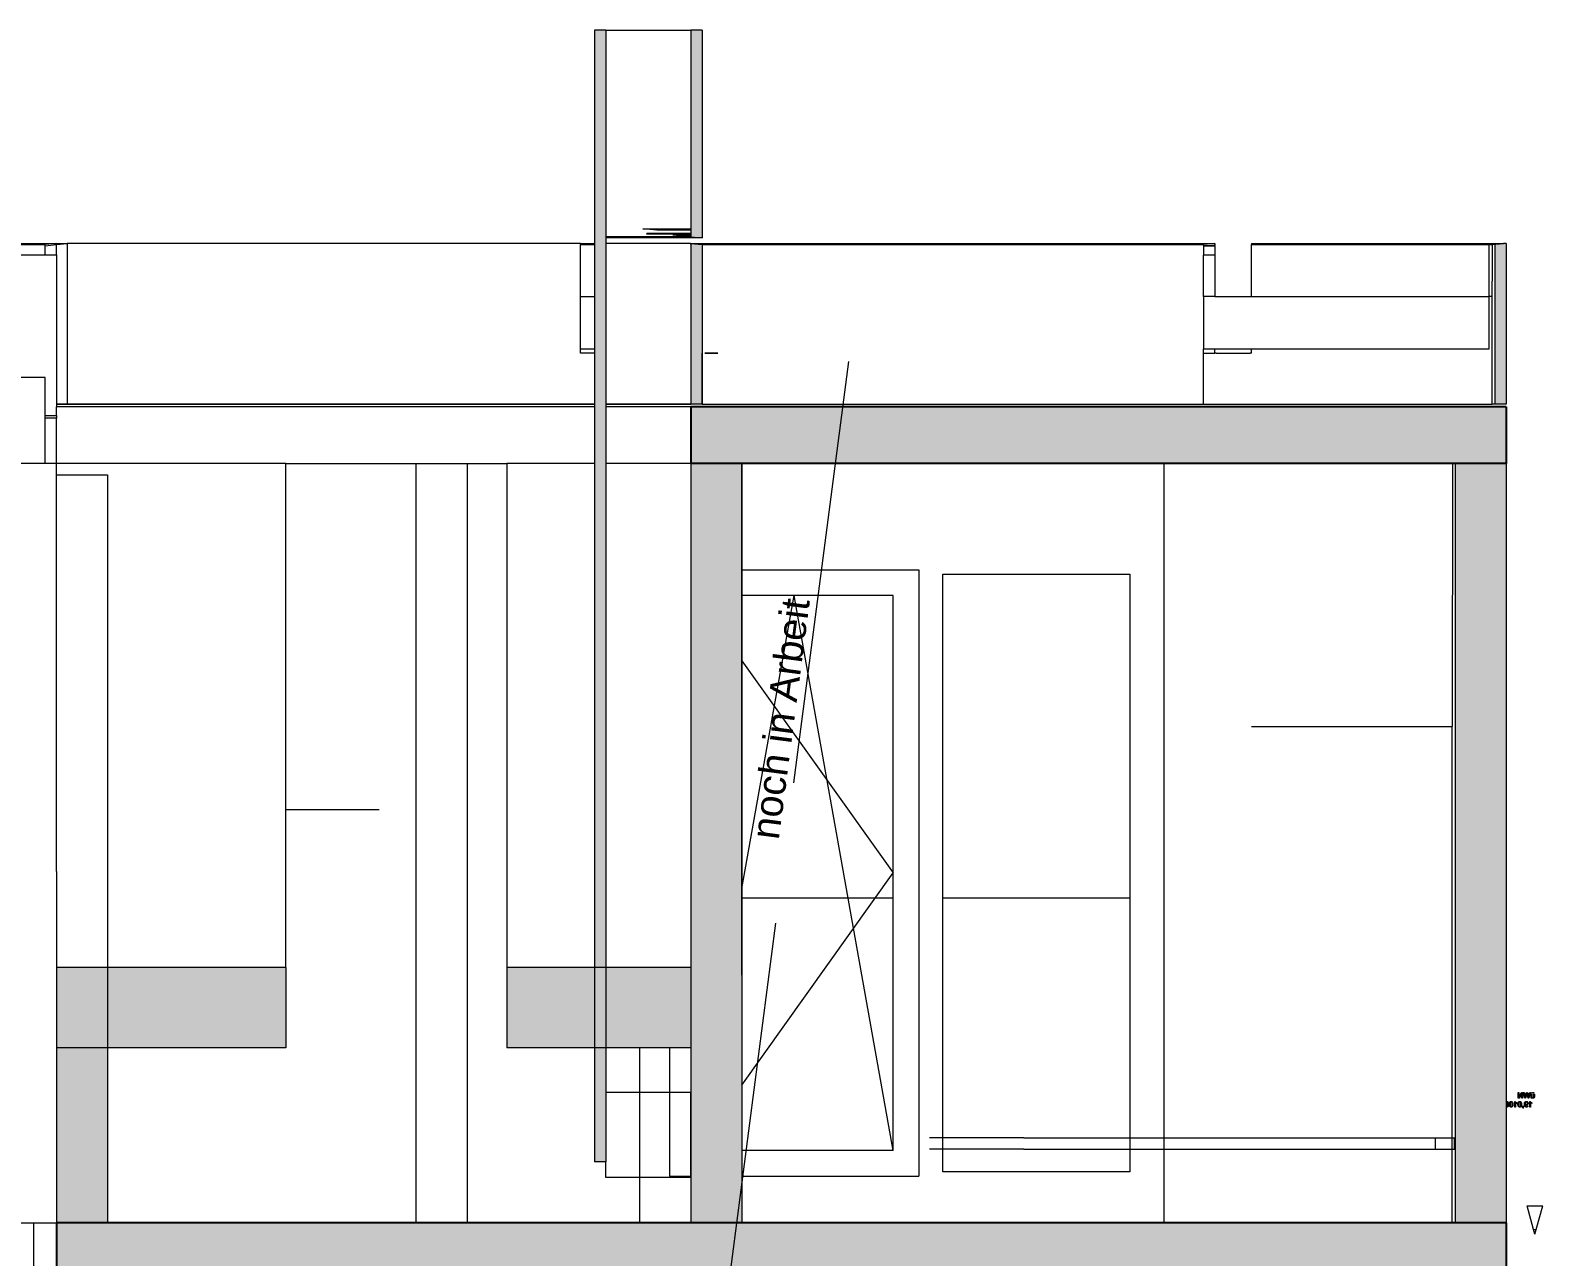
# Model space of a CAD drawing. Header units: metres. Extents: x -21.8 to 56, y -7 to 11.8.
# Drawn here: x -5.4 to -0.06, y 5.33 to 9.66 of the extents above; entities that cross this region are included whole.
import ezdxf

# ---------------------------------------------------------------- set-up
doc = ezdxf.new("R2010")
doc.units = ezdxf.units.M
doc.header["$MEASUREMENT"] = 0
doc.linetypes.add('Strichlinie eng', pattern=[0.002, 0.0015, -0.0005])
for name, color, linetype in [('I_Schnitt I RB_1_110 Wand Aussen', 7, 'Continuous'), ('I_Schnitt I RB_1_112 Wand Aussen - Schachtwände', 7, 'Continuous'), ('I_Schnitt I RB_1_120 Wand Innen tragend', 7, 'Continuous'), ('I_Schnitt I RB_1_140 Brüstung', 7, 'Continuous'), ('I_Schnitt I RB_1_210 Decke', 7, 'Continuous'), ('I_Schnitt I RB_1_270 Deckendurchbruchsymbol', 7, 'Continuous'), ('I_Schnitt I RB_1_310 Dachkonstruktion massiv', 7, 'Continuous'), ('I_Schnitt I RB_1_950 Polierplan Bemaßung', 7, 'Continuous')]:
    doc.layers.add(name, color=color, linetype=linetype)
doc.styles.add('ERSTELLTER_STIL_2', font='arial.ttf')

msp = doc.modelspace()

# ---------------------------------------------------------------- hatches: boundary and pattern name
at = {"layer": 'I_Schnitt I RB_1_110 Wand Aussen', "linetype": 'Continuous', "lineweight": 0, "true_color": 0x000000}
for points in [[(-0.3655, 5.45), (-0.1855, 5.45), (-0.1855, 8.13), (-0.3655, 8.13)], [(-5.305, 6.6902), (-5.305, 5.45), (-5.125, 5.45), (-5.125, 6.0679), (-5.3049, 6.0679), (-5.3049, 6.3508), (-5.3049, 6.6902)]]:
    msp.add_hatch(color=18, dxfattribs=at).paths.add_polyline_path(points)
at = {"layer": 'I_Schnitt I RB_1_112 Wand Aussen - Schachtwände', "linetype": 'Continuous', "lineweight": 0, "true_color": 0x000000}
for points in [[(-3.405, 8.33), (-3.365, 8.33), (-3.365, 9.66), (-3.405, 9.66)], [(-3.025, 8.9277), (-3.025, 9.66), (-3.065, 9.66), (-3.065, 8.9312)], [(-3.025, 8.9036), (-3.0256, 8.9036), (-3.065, 8.9071), (-3.065, 8.34), (-3.025, 8.34)], [(-3.405, 8.33), (-3.405, 6.3508), (-3.365, 6.3508), (-3.365, 8.33)], [(-3.365, 6.0679), (-3.405, 6.0679), (-3.405, 5.665), (-3.365, 5.665)]]:
    msp.add_hatch(color=18, dxfattribs=at).paths.add_polyline_path(points)
at = {"layer": 'I_Schnitt I RB_1_140 Brüstung', "linetype": 'Continuous', "lineweight": 0, "true_color": 0x000000}
msp.add_hatch(color=18, dxfattribs=at).paths.add_polyline_path([(-0.2255, 8.52), (-0.2255, 8.34), (-0.1855, 8.34), (-0.1855, 8.9071), (-0.2255, 8.9036), (-0.2255, 8.9027)])
at = {"layer": 'I_Schnitt I RB_1_210 Decke', "linetype": 'Continuous', "lineweight": 0, "true_color": 0x000000}
for points in [[(-3.065, 8.33), (-3.065, 8.13), (-0.1855, 8.13), (-0.1855, 8.33)], [(-5.305, 5.25), (-0.1855, 5.25), (-0.1855, 5.45), (-5.305, 5.45)]]:
    msp.add_hatch(color=18, dxfattribs=at).paths.add_polyline_path(points)
at = {"layer": 'I_Schnitt I RB_1_310 Dachkonstruktion massiv', "linetype": 'Continuous', "lineweight": 0, "true_color": 0x000000}
for points in [[(-2.885, 8.13), (-3.065, 8.13), (-3.065, 6.3508), (-3.0648, 5.45), (-2.885, 5.45)], [(-5.3049, 6.0679), (-4.4948, 6.0679), (-4.4948, 6.3508), (-5.3049, 6.3508)], [(-3.065, 6.0679), (-3.065, 6.3508), (-3.7148, 6.3508), (-3.7148, 6.0679)]]:
    msp.add_hatch(color=18, dxfattribs=at).paths.add_polyline_path(points)

# ---------------------------------------------------------------- linework, layer by layer
at = {"layer": 'I_Schnitt I RB_1_110 Wand Aussen', "color": 7, "linetype": 'Continuous', "lineweight": 18, "ltscale": 1000}
for p, q in [((-5.305, 6.6902), (-5.305, 8.2494)), ((-5.3049, 6.6902), (-5.305, 8.2494)), ((-5.305, 8.13), (-5.345, 8.13)), ((-0.3753, 8.13), (-0.3765, 7.2022)), ((-0.3655, 8.13), (-0.3655, 5.45)), ((-0.1855, 8.13), (-0.1855, 5.45)), ((-5.305, 8.09), (-5.125, 8.09)), ((-5.125, 8.09), (-5.125, 6.3508)), ((-1.395, 7.2022), (-1.395, 5.45)), ((-1.085, 7.2022), (-0.3765, 7.2022)), ((-0.3765, 5.45), (-0.3765, 7.2022)), ((-4.165, 6.9072), (-4.4948, 6.9072)), ((-5.305, 6.6902), (-5.305, 5.45)), ((-5.3049, 6.6902), (-5.305, 6.6902)), ((-5.305, 6.6902), (-5.3049, 6.3508)), ((-5.125, 6.3508), (-5.125, 5.45)), ((-3.245, 5.45), (-3.245, 6.0679)), ((-3.065, 6.0679), (-3.065, 5.91)), ((-3.065, 5.61), (-3.0648, 5.61)), ((-5.385, 5.45), (-5.305, 5.45))]:
    msp.add_line(p, q, dxfattribs=at)
at = {"layer": 'I_Schnitt I RB_1_110 Wand Aussen', "color": 7, "linetype": 'Continuous', "lineweight": 13, "ltscale": 1000}
for p, q in [((-2.8848, 7.755), (-2.26, 7.755)), ((-2.26, 7.755), (-2.26, 5.615)), ((-2.175, 5.63), (-2.175, 7.74)), ((-2.175, 7.74), (-1.515, 7.74)), ((-1.515, 7.74), (-1.515, 5.63)), ((-2.35, 7.665), (-2.8848, 7.665)), ((-2.35, 5.705), (-2.35, 7.665)), ((-3.14, 6.0679), (-3.14, 5.615)), ((-2.35, 5.705), (-2.885, 5.705)), ((-3.14, 5.615), (-3.065, 5.615)), ((-2.885, 5.615), (-2.26, 5.615)), ((-1.515, 5.63), (-2.175, 5.63))]:
    msp.add_line(p, q, dxfattribs=at)
at = {"layer": 'I_Schnitt I RB_1_110 Wand Aussen', "color": 8, "linetype": 'Continuous', "lineweight": 0, "ltscale": 1000}
for p, q in [((-2.8848, 6.6302), (-2.7, 7.665)), ((-2.35, 5.705), (-2.7, 7.665)), ((-2.8848, 7.4337), (-2.35, 6.685)), ((-2.885, 5.936), (-2.35, 6.685))]:
    msp.add_line(p, q, dxfattribs=at)
at = {"layer": 'I_Schnitt I RB_1_112 Wand Aussen - Schachtwände', "color": 7, "linetype": 'Continuous', "lineweight": 13, "ltscale": 1000}
for p, q in [((-3.405, 9.66), (-3.405, 8.33)), ((-3.365, 9.66), (-3.405, 9.66)), ((-3.365, 9.66), (-3.365, 8.33)), ((-3.065, 9.66), (-3.065, 8.9312)), ((-3.025, 9.66), (-3.065, 9.66)), ((-3.025, 9.66), (-3.025, 8.9277)), ((-3.065, 8.9312), (-3.025, 8.9277)), ((-3.065, 8.9071), (-3.065, 8.34)), ((-3.025, 8.9036), (-3.025, 8.34)), ((-3.025, 8.34), (-3.065, 8.34)), ((-3.405, 8.33), (-3.405, 5.665)), ((-3.365, 8.33), (-3.365, 5.665)), ((-3.365, 5.665), (-3.405, 5.665))]:
    msp.add_line(p, q, dxfattribs=at)
at = {"layer": 'I_Schnitt I RB_1_112 Wand Aussen - Schachtwände', "color": 7, "linetype": 'Continuous', "lineweight": 18, "ltscale": 1000}
for p, q in [((-3.365, 9.66), (-3.065, 9.66)), ((-3.2214, 8.9312), (-3.365, 8.9312)), ((-3.2217, 8.9277), (-3.365, 8.9277)), ((-3.2349, 8.9587), (-3.065, 8.9587)), ((-3.1854, 8.9539), (-3.2349, 8.9587)), ((-3.0256, 8.9277), (-3.2217, 8.9277)), ((-3.0656, 8.9312), (-3.2214, 8.9312)), ((-3.2206, 8.9405), (-3.2205, 8.9421)), ((-3.1016, 8.9405), (-3.2206, 8.9405)), ((-3.0655, 8.9421), (-3.2205, 8.9421)), ((-3.065, 8.9539), (-3.1854, 8.9539)), ((-3.0656, 8.9312), (-3.129, 8.9368)), ((-3.0655, 8.9368), (-3.129, 8.9368)), ((-3.0655, 8.9368), (-3.1016, 8.9405)), ((-3.0825, 8.9327), (-3.065, 8.9327)), ((-3.065, 8.9382), (-3.0796, 8.9382)), ((-3.0656, 8.9312), (-3.065, 8.9312)), ((-3.065, 8.9421), (-3.0655, 8.9421)), ((-3.0655, 8.9421), (-3.065, 8.9421)), ((-3.065, 8.9367), (-3.0655, 8.9368)), ((-3.0656, 8.9071), (-3.365, 8.9071)), ((-3.0656, 8.9071), (-3.065, 8.9071)), ((-3.065, 8.9037), (-3.065, 8.9071)), ((-3.025, 8.903), (-3.025, 8.9028)), ((-3.065, 8.34), (-3.365, 8.34)), ((-3.065, 8.33), (-3.365, 8.33))]:
    msp.add_line(p, q, dxfattribs=at)
at = {"layer": 'I_Schnitt I RB_1_112 Wand Aussen - Schachtwände', "color": 7, "linetype": 'Continuous', "lineweight": 13, "ltscale": 1000, "flags": 128}
msp.add_lwpolyline([(-3.065, 8.9071), (-3.0256, 8.9036), (-3.025, 8.9036)], dxfattribs=at)
at = {"layer": 'I_Schnitt I RB_1_120 Wand Innen tragend', "color": 7, "linetype": 'Continuous', "lineweight": 18, "ltscale": 1000}
for p, q in [((-4.035, 5.45), (-4.035, 8.13)), ((-3.855, 8.13), (-3.855, 5.45))]:
    msp.add_line(p, q, dxfattribs=at)
at = {"layer": 'I_Schnitt I RB_1_140 Brüstung', "color": 7, "linetype": 'Continuous', "lineweight": 18, "ltscale": 1000}
for p, q in [((-7.925, 8.8671), (-5.305, 8.8671)), ((-7.255, 8.9071), (-5.2672, 8.9071)), ((-7.255, 8.9036), (-5.345, 8.9036)), ((-5.305, 8.9071), (-5.345, 8.9036)), ((-5.345, 8.9036), (-5.345, 8.9036)), ((-5.345, 8.9027), (-5.345, 8.9036)), ((-5.345, 8.8982), (-5.345, 8.9027)), ((-5.305, 8.9021), (-5.345, 8.8982)), ((-5.345, 8.8671), (-5.345, 8.8982)), ((-5.305, 8.9021), (-5.305, 8.9071)), ((-5.305, 8.9041), (-5.2666, 8.9071)), ((-5.305, 8.8671), (-5.305, 8.9021)), ((-5.305, 8.8671), (-5.305, 8.33)), ((-5.2666, 8.9071), (-5.2666, 8.34)), ((-3.455, 8.9071), (-5.2666, 8.9071)), ((-3.455, 8.9071), (-3.405, 8.9071)), ((-3.455, 8.9071), (-3.455, 8.9036)), ((-3.455, 8.9036), (-3.405, 8.9036)), ((-3.455, 8.9028), (-3.455, 8.9036)), ((-3.455, 8.9001), (-3.455, 8.9028)), ((-3.455, 8.8976), (-3.455, 8.9001)), ((-3.455, 8.8664), (-3.455, 8.8976)), ((-3.455, 8.8443), (-3.455, 8.8664)), ((-3.065, 8.9071), (-1.215, 8.9071)), ((-3.025, 8.9036), (-1.255, 8.9036)), ((-1.215, 8.9071), (-1.255, 8.9036)), ((-1.255, 8.9027), (-1.255, 8.9036)), ((-1.255, 8.9001), (-1.255, 8.9027)), ((-1.255, 8.9001), (-1.255, 8.8976)), ((-1.255, 8.9001), (-1.215, 8.9001)), ((-1.255, 8.8976), (-1.255, 8.8664)), ((-1.215, 8.8976), (-1.255, 8.8976)), ((-1.255, 8.72), (-1.255, 8.8664)), ((-1.215, 8.8664), (-1.255, 8.8664)), ((-1.215, 8.9071), (-1.215, 8.9036)), ((-1.215, 8.9036), (-1.215, 8.9027)), ((-1.215, 8.9001), (-1.215, 8.9027)), ((-1.215, 8.9001), (-1.215, 8.8976)), ((-1.215, 8.8976), (-1.215, 8.8664)), ((-1.215, 8.8664), (-1.215, 8.72)), ((-1.085, 8.9071), (-0.1954, 8.9071)), ((-1.085, 8.9071), (-1.085, 8.9036)), ((-1.085, 8.9027), (-1.085, 8.9036)), ((-1.085, 8.9036), (-0.2354, 8.9036)), ((-1.085, 8.9001), (-1.085, 8.9027)), ((-1.085, 8.8976), (-1.085, 8.9001)), ((-1.085, 8.8664), (-1.085, 8.8976)), ((-1.085, 8.8643), (-1.085, 8.8664)), ((-0.2354, 8.9027), (-0.2454, 8.9027)), ((-0.2454, 8.9001), (-0.2454, 8.9027)), ((-0.2454, 8.8976), (-0.2454, 8.9001)), ((-0.2454, 8.8664), (-0.2454, 8.8976)), ((-0.2454, 8.8643), (-0.2454, 8.8664)), ((-0.1954, 8.9071), (-0.2354, 8.9036)), ((-0.2354, 8.9027), (-0.2354, 8.9036)), ((-0.2353, 8.9036), (-0.1953, 8.9071)), ((-0.2353, 8.9036), (-0.2353, 8.9027)), ((-0.2255, 8.9036), (-0.2353, 8.9036)), ((-0.2353, 8.9027), (-0.2353, 8.7744)), ((-0.1855, 8.9071), (-0.1953, 8.9071)), ((-3.455, 8.7201), (-3.455, 8.8443)), ((-1.085, 8.8442), (-1.085, 8.8643)), ((-1.085, 8.72), (-1.085, 8.8442)), ((-0.2454, 8.8442), (-0.2454, 8.8643)), ((-0.2454, 8.72), (-0.2454, 8.8442)), ((-0.2354, 8.7094), (-0.2353, 8.7744)), ((-3.455, 8.5351), (-3.455, 8.7201)), ((-3.455, 8.7201), (-3.405, 8.7201)), ((-1.215, 8.72), (-1.255, 8.72)), ((-1.255, 8.72), (-1.255, 8.535)), ((-1.215, 8.72), (-0.2454, 8.72)), ((-0.2454, 8.535), (-0.2454, 8.72)), ((-0.2354, 8.72), (-0.2454, 8.72)), ((-0.2354, 8.7094), (-0.2354, 8.72)), ((-0.2354, 8.535), (-0.2354, 8.7094)), ((-3.455, 8.52), (-3.455, 8.5351)), ((-3.455, 8.5351), (-3.405, 8.5351)), ((-3.45, 8.52), (-3.455, 8.52)), ((-3.41, 8.52), (-3.45, 8.52)), ((-3.405, 8.52), (-3.41, 8.52)), ((-3.025, 8.52), (-3.025, 8.52)), ((-3.025, 8.3401), (-3.025, 8.52)), ((-2.97, 8.52), (-3.015, 8.52)), ((-3.015, 8.52), (-2.975, 8.52)), ((-2.975, 8.52), (-2.97, 8.52)), ((-1.2551, 8.52), (-1.255, 8.52)), ((-1.2551, 8.34), (-1.2551, 8.52)), ((-1.255, 8.52), (-1.255, 8.535)), ((-1.255, 8.535), (-0.2454, 8.535)), ((-1.255, 8.52), (-1.215, 8.52)), ((-1.215, 8.52), (-1.215, 8.535)), ((-1.21, 8.52), (-1.215, 8.52)), ((-1.21, 8.52), (-1.09, 8.52)), ((-1.085, 8.52), (-1.09, 8.52)), ((-1.085, 8.52), (-1.085, 8.535)), ((-0.2354, 8.52), (-0.2354, 8.535)), ((-0.2354, 8.34), (-0.2354, 8.52)), ((-5.345, 8.4344), (-5.595, 8.4344)), ((-5.345, 8.4309), (-5.345, 8.4344)), ((-5.345, 8.43), (-5.345, 8.4309)), ((-5.345, 8.4284), (-5.345, 8.43)), ((-5.345, 8.4087), (-5.345, 8.4284)), ((-5.345, 8.33), (-5.345, 8.4087)), ((-5.305, 8.34), (-3.995, 8.34)), ((-5.2666, 8.34), (-5.305, 8.34)), ((-3.405, 8.34), (-5.2666, 8.34)), ((-3.995, 8.34), (-3.405, 8.34)), ((-3.995, 8.34), (-3.995, 8.34)), ((-3.365, 8.34), (-3.065, 8.34)), ((-3.025, 8.34), (-3.025, 8.3401)), ((-3.025, 8.34), (-3.025, 8.3401)), ((-3.025, 8.3401), (-3.025, 8.3401)), ((-3.025, 8.34), (-1.255, 8.34)), ((-3.025, 8.34), (-3.025, 8.34)), ((-1.2551, 8.34), (-1.255, 8.34)), ((-1.255, 8.34), (-0.2354, 8.34)), ((-0.2255, 8.34), (-0.2354, 8.34)), ((-5.345, 8.13), (-5.345, 8.33)), ((-5.345, 8.3), (-5.305, 8.3)), ((-5.305, 8.3), (-5.305, 8.33)), ((-5.345, 8.13), (-5.595, 8.13)), ((-2.35, 6.596), (-2.8848, 6.596)), ((-1.515, 6.596), (-2.175, 6.596))]:
    msp.add_line(p, q, dxfattribs=at)
at = {"layer": 'I_Schnitt I RB_1_140 Brüstung', "color": 7, "linetype": 'Continuous', "lineweight": 13, "ltscale": 1000}
for p, q in [((-0.1855, 8.9071), (-0.2255, 8.9036)), ((-0.2255, 8.9036), (-0.2255, 8.9027)), ((-0.1855, 8.9071), (-0.1855, 8.34)), ((-0.2255, 8.52), (-0.2255, 8.34)), ((-0.1855, 8.34), (-0.2255, 8.34))]:
    msp.add_line(p, q, dxfattribs=at)
at = {"layer": 'I_Schnitt I RB_1_140 Brüstung', "color": 7, "linetype": 'Continuous', "lineweight": 13, "ltscale": 1000, "flags": 128}
msp.add_lwpolyline([(-0.2255, 8.9027), (-0.2255, 8.535), (-0.2255, 8.52)], dxfattribs=at)
at = {"layer": 'I_Schnitt I RB_1_210 Decke', "color": 7, "linetype": 'Continuous', "lineweight": 13, "ltscale": 1000}
for p, q in [((-5.345, 8.3), (-5.305, 8.3)), ((-5.305, 8.29), (-5.345, 8.29)), ((-5.305, 8.3), (-5.305, 8.29)), ((-5.305, 8.2494), (-5.305, 8.29)), ((-4.4948, 8.13), (-5.305, 8.13)), ((-3.405, 8.13), (-3.7148, 8.13)), ((-3.065, 8.13), (-3.365, 8.13)), ((-5.575, 5.45), (-5.385, 5.45)), ((-5.385, 5.25), (-5.385, 5.45))]:
    msp.add_line(p, q, dxfattribs=at)
at = {"layer": 'I_Schnitt I RB_1_210 Decke', "color": 7, "linetype": 'Continuous', "lineweight": 25, "ltscale": 1000}
for p, q in [((-3.065, 8.33), (-3.065, 8.13)), ((-0.1855, 8.33), (-3.065, 8.33)), ((-0.1855, 8.33), (-0.1855, 8.13)), ((-2.885, 8.13), (-3.065, 8.13)), ((-0.3655, 8.13), (-2.885, 8.13)), ((-0.1855, 8.13), (-0.3655, 8.13)), ((-5.305, 5.45), (-5.305, 5.25)), ((-5.125, 5.45), (-5.305, 5.45)), ((-3.0648, 5.45), (-5.125, 5.45)), ((-2.885, 5.45), (-3.0648, 5.45)), ((-0.3655, 5.45), (-2.885, 5.45)), ((-0.1855, 5.45), (-0.3655, 5.45)), ((-0.1855, 5.45), (-0.1855, 5.25))]:
    msp.add_line(p, q, dxfattribs=at)
at = {"layer": 'I_Schnitt I RB_1_270 Deckendurchbruchsymbol', "color": 7, "linetype": 'Continuous', "lineweight": 13, "ltscale": 1000}
for p, q in [((-3.065, 5.91), (-3.365, 5.91)), ((-3.065, 5.61), (-3.065, 5.91)), ((-3.365, 5.61), (-3.365, 5.665)), ((-3.065, 5.61), (-3.365, 5.61))]:
    msp.add_line(p, q, dxfattribs=at)
at = {"layer": 'I_Schnitt I RB_1_270 Deckendurchbruchsymbol', "color": 1, "linetype": 'Continuous', "lineweight": 0, "ltscale": 1000}
for p, q in [((-1.8893, 5.75), (-2.2217, 5.75)), ((-1.8893, 5.75), (-0.3678, 5.75)), ((-0.4355, 5.71), (-0.4355, 5.75)), ((-0.3678, 5.71), (-0.3678, 5.75)), ((-1.8893, 5.71), (-2.2217, 5.71)), ((-1.8893, 5.71), (-0.3678, 5.71))]:
    msp.add_line(p, q, dxfattribs=at)
at = {"layer": 'I_Schnitt I RB_1_310 Dachkonstruktion massiv', "color": 255, "linetype": 'Continuous', "lineweight": 13, "ltscale": 1000}
for p, q in [((-3.405, 8.33), (-5.305, 8.33)), ((-3.065, 8.33), (-3.365, 8.33)), ((-4.4948, 8.13), (-3.7148, 8.13)), ((-4.4948, 6.3508), (-4.4948, 8.13)), ((-3.7148, 8.13), (-3.7148, 6.3508)), ((-2.8848, 6.6074), (-2.8848, 8.13)), ((-1.3951, 8.13), (-1.3951, 7.1122)), ((-2.885, 6.6074), (-2.8848, 6.6074)), ((-2.8848, 6.3246), (-2.8848, 6.6074)), ((-3.0648, 6.3246), (-3.065, 6.3246)), ((-2.8848, 6.3246), (-2.885, 6.3246))]:
    msp.add_line(p, q, dxfattribs=at)
at = {"layer": 'I_Schnitt I RB_1_310 Dachkonstruktion massiv', "color": 7, "linetype": 'Continuous', "lineweight": 18, "ltscale": 1000}
for p, q in [((-3.065, 8.13), (-3.065, 6.3508)), ((-2.885, 8.13), (-2.885, 5.45)), ((-5.3049, 6.3508), (-5.3049, 6.0679)), ((-5.3049, 6.3508), (-5.3049, 6.3508)), ((-5.125, 6.3508), (-5.3049, 6.3508)), ((-4.4948, 6.3508), (-5.125, 6.3508)), ((-4.4948, 6.3508), (-4.4948, 6.0679)), ((-3.7148, 6.3508), (-3.7148, 6.0679)), ((-3.065, 6.3508), (-3.7148, 6.3508)), ((-3.065, 6.3508), (-3.065, 6.3508)), ((-3.065, 6.3508), (-3.0648, 5.45)), ((-3.065, 6.3508), (-3.065, 6.0679)), ((-4.4948, 6.0679), (-5.3049, 6.0679)), ((-3.065, 6.0679), (-3.7148, 6.0679))]:
    msp.add_line(p, q, dxfattribs=at)
at = {"layer": 'I_Schnitt I RB_1_950 Polierplan Bemaßung', "color": 7, "linetype": 'Strichlinie eng', "lineweight": 13, "ltscale": 1000}
msp.add_line((-3.7318, -0.93), (-2.4906, 8.6194), dxfattribs=at)
at = {"layer": 'I_Schnitt I RB_1_950 Polierplan Bemaßung', "color": 7, "linetype": 'Continuous', "lineweight": 13, "ltscale": 1000}
for p, q in [((-0.1845, 5.8761), (-0.1855, 5.8756)), ((-0.1854, 5.878), (-0.1845, 5.8782)), ((-0.1845, 5.8782), (-0.1835, 5.8783)), ((-0.1835, 5.8763), (-0.1845, 5.8761)), ((-0.1835, 5.8783), (-0.1822, 5.8782)), ((-0.1825, 5.8761), (-0.1835, 5.8763)), ((-0.1816, 5.8757), (-0.1825, 5.8761)), ((-0.1822, 5.8782), (-0.181, 5.8778)), ((-0.1808, 5.8749), (-0.1816, 5.8757)), ((-0.181, 5.8778), (-0.18, 5.8771)), ((-0.18, 5.8771), (-0.1791, 5.8763)), ((-0.1791, 5.8763), (-0.1784, 5.8752)), ((-0.1784, 5.8752), (-0.1778, 5.8739)), ((-0.1739, 5.874), (-0.1735, 5.875)), ((-0.1735, 5.875), (-0.173, 5.8758)), ((-0.173, 5.8758), (-0.1724, 5.8766)), ((-0.1724, 5.8766), (-0.1718, 5.8772)), ((-0.1718, 5.8772), (-0.171, 5.8776)), ((-0.171, 5.8776), (-0.1702, 5.878)), ((-0.1702, 5.8756), (-0.171, 5.8747)), ((-0.1702, 5.878), (-0.1693, 5.8782)), ((-0.1693, 5.8761), (-0.1702, 5.8756)), ((-0.1693, 5.8782), (-0.1683, 5.8783)), ((-0.1682, 5.8763), (-0.1693, 5.8761)), ((-0.1683, 5.8783), (-0.1669, 5.8782)), ((-0.1672, 5.8761), (-0.1682, 5.8763)), ((-0.1663, 5.8757), (-0.1672, 5.8761)), ((-0.1669, 5.8782), (-0.1657, 5.8778)), ((-0.1656, 5.8749), (-0.1663, 5.8757)), ((-0.1657, 5.8778), (-0.1647, 5.8771)), ((-0.1647, 5.8771), (-0.1638, 5.8763)), ((-0.1638, 5.8763), (-0.1631, 5.8752)), ((-0.1631, 5.8752), (-0.1626, 5.8739)), ((-0.1557, 5.8586), (-0.1557, 5.8783)), ((-0.1557, 5.8783), (-0.1541, 5.8783)), ((-0.1541, 5.8783), (-0.1536, 5.8774)), ((-0.1536, 5.8774), (-0.1529, 5.8766)), ((-0.1529, 5.8766), (-0.152, 5.8757)), ((-0.152, 5.8757), (-0.1509, 5.8748)), ((-0.1434, 5.874), (-0.143, 5.875)), ((-0.1432, 5.89), (-0.1432, 5.9096)), ((-0.1432, 5.9096), (-0.1407, 5.9096)), ((-0.1405, 5.89), (-0.1432, 5.89)), ((-0.143, 5.875), (-0.1425, 5.8758)), ((-0.1425, 5.8758), (-0.1419, 5.8766)), ((-0.1419, 5.8766), (-0.1413, 5.8772)), ((-0.1413, 5.8772), (-0.1405, 5.8776)), ((-0.1407, 5.9096), (-0.1407, 5.8942)), ((-0.1407, 5.8942), (-0.1304, 5.9096)), ((-0.1302, 5.9054), (-0.1405, 5.89)), ((-0.1405, 5.8776), (-0.1397, 5.878)), ((-0.1397, 5.8756), (-0.1405, 5.8747)), ((-0.1397, 5.878), (-0.1388, 5.8782)), ((-0.1388, 5.8761), (-0.1397, 5.8756)), ((-0.1388, 5.8782), (-0.1377, 5.8783)), ((-0.1377, 5.8763), (-0.1388, 5.8761)), ((-0.1377, 5.8783), (-0.1364, 5.8782)), ((-0.1367, 5.8761), (-0.1377, 5.8763)), ((-0.1358, 5.8757), (-0.1367, 5.8761)), ((-0.1364, 5.8782), (-0.1352, 5.8778)), ((-0.1351, 5.8749), (-0.1358, 5.8757)), ((-0.1352, 5.8778), (-0.1342, 5.8771)), ((-0.1342, 5.8771), (-0.1333, 5.8763)), ((-0.1333, 5.8763), (-0.1326, 5.8752)), ((-0.1326, 5.8752), (-0.1321, 5.8739)), ((-0.1304, 5.9096), (-0.1277, 5.9096)), ((-0.1302, 5.89), (-0.1302, 5.9054)), ((-0.1277, 5.89), (-0.1302, 5.89)), ((-0.1277, 5.9096), (-0.1277, 5.89)), ((-0.1199, 5.89), (-0.1253, 5.9096)), ((-0.1253, 5.9096), (-0.1227, 5.9096)), ((-0.1227, 5.9096), (-0.1196, 5.897)), ((-0.1206, 5.8743), (-0.1199, 5.8755)), ((-0.1174, 5.89), (-0.1199, 5.89)), ((-0.1199, 5.8755), (-0.1191, 5.8765)), ((-0.1196, 5.897), (-0.1192, 5.8955)), ((-0.1192, 5.8955), (-0.1189, 5.894)), ((-0.1191, 5.8765), (-0.1181, 5.8773)), ((-0.1189, 5.894), (-0.1186, 5.8927)), ((-0.1186, 5.8927), (-0.1184, 5.8944)), ((-0.1184, 5.8944), (-0.118, 5.8961)), ((-0.1176, 5.8751), (-0.1182, 5.8742)), ((-0.1181, 5.8773), (-0.1171, 5.8778)), ((-0.118, 5.8961), (-0.1176, 5.8979)), ((-0.1176, 5.8979), (-0.1171, 5.8997)), ((-0.1168, 5.8757), (-0.1176, 5.8751)), ((-0.1133, 5.905), (-0.1174, 5.89)), ((-0.1171, 5.8997), (-0.1143, 5.9096)), ((-0.1171, 5.8778), (-0.1159, 5.8782)), ((-0.1159, 5.8762), (-0.1168, 5.8757)), ((-0.1159, 5.8782), (-0.1146, 5.8783)), ((-0.1149, 5.8763), (-0.1159, 5.8762)), ((-0.1139, 5.8761), (-0.1149, 5.8763)), ((-0.1146, 5.8783), (-0.113, 5.8781)), ((-0.1143, 5.9096), (-0.1111, 5.9096)), ((-0.113, 5.8757), (-0.1139, 5.8761)), ((-0.1129, 5.9065), (-0.1133, 5.905)), ((-0.113, 5.8781), (-0.1115, 5.8775)), ((-0.1121, 5.875), (-0.113, 5.8757)), ((-0.1126, 5.9073), (-0.1129, 5.9065)), ((-0.1124, 5.906), (-0.1126, 5.9073)), ((-0.1121, 5.905), (-0.1124, 5.906)), ((-0.1079, 5.89), (-0.1121, 5.905)), ((-0.1115, 5.874), (-0.1121, 5.875)), ((-0.1115, 5.8775), (-0.1102, 5.8765)), ((-0.1111, 5.9096), (-0.1074, 5.8964)), ((-0.1102, 5.8765), (-0.1095, 5.8755)), ((-0.1095, 5.8755), (-0.1089, 5.8744)), ((-0.1053, 5.89), (-0.1079, 5.89)), ((-0.1074, 5.8964), (-0.1073, 5.8958)), ((-0.1073, 5.8958), (-0.107, 5.8945)), ((-0.107, 5.8945), (-0.1065, 5.8927)), ((-0.1065, 5.8927), (-0.1063, 5.8941)), ((-0.1063, 5.8941), (-0.106, 5.8954)), ((-0.106, 5.8954), (-0.1057, 5.8968)), ((-0.1057, 5.8968), (-0.1027, 5.9096)), ((-0.1, 5.9096), (-0.1053, 5.89)), ((-0.1027, 5.9096), (-0.1, 5.9096)), ((-0.1023, 5.8586), (-0.1023, 5.8783)), ((-0.1023, 5.8783), (-0.1007, 5.8783)), ((-0.1007, 5.8783), (-0.1002, 5.8774)), ((-0.1002, 5.8774), (-0.0995, 5.8766)), ((-0.0995, 5.8766), (-0.0986, 5.8757)), ((-0.0986, 5.8757), (-0.0975, 5.8748)), ((-0.0977, 5.89), (-0.0977, 5.9042)), ((-0.0977, 5.9042), (-0.0953, 5.9042)), ((-0.0956, 5.89), (-0.0977, 5.89)), ((-0.0957, 5.907), (-0.0957, 5.9098)), ((-0.0957, 5.9098), (-0.0932, 5.9098)), ((-0.0932, 5.907), (-0.0957, 5.907)), ((-0.0947, 5.891), (-0.0956, 5.8921)), ((-0.0956, 5.8921), (-0.0956, 5.89)), ((-0.0953, 5.9042), (-0.0953, 5.8966)), ((-0.0953, 5.8966), (-0.0953, 5.8955)), ((-0.0953, 5.8955), (-0.0952, 5.8946)), ((-0.0952, 5.8946), (-0.0949, 5.8938)), ((-0.0949, 5.8938), (-0.0944, 5.893)), ((-0.0936, 5.8903), (-0.0947, 5.891)), ((-0.0944, 5.893), (-0.0936, 5.8923)), ((-0.0936, 5.8923), (-0.0926, 5.8919)), ((-0.0924, 5.8898), (-0.0936, 5.8903)), ((-0.0932, 5.9098), (-0.0932, 5.907)), ((-0.0926, 5.8919), (-0.0916, 5.8918)), ((-0.0911, 5.8897), (-0.0924, 5.8898)), ((-0.0916, 5.8918), (-0.0906, 5.8919)), ((-0.0899, 5.8898), (-0.0911, 5.8897)), ((-0.0907, 5.907), (-0.0907, 5.9098)), ((-0.0907, 5.9098), (-0.0882, 5.9098)), ((-0.0882, 5.907), (-0.0907, 5.907)), ((-0.0906, 5.8919), (-0.0897, 5.8923)), ((-0.0887, 5.8902), (-0.0899, 5.8898)), ((-0.0897, 5.8923), (-0.0891, 5.8929)), ((-0.0891, 5.8929), (-0.0888, 5.8938)), ((-0.0888, 5.8938), (-0.0887, 5.8948)), ((-0.0887, 5.8948), (-0.0886, 5.8963)), ((-0.0878, 5.8907), (-0.0887, 5.8902)), ((-0.0886, 5.8963), (-0.0886, 5.9042)), ((-0.0886, 5.9042), (-0.0862, 5.9042)), ((-0.0882, 5.9098), (-0.0882, 5.907)), ((-0.0871, 5.8914), (-0.0878, 5.8907)), ((-0.0867, 5.8922), (-0.0871, 5.8914)), ((-0.0864, 5.8932), (-0.0867, 5.8922)), ((-0.0862, 5.8941), (-0.0864, 5.8932)), ((-0.0862, 5.9042), (-0.0862, 5.8954)), ((-0.0862, 5.8954), (-0.0862, 5.8941)), ((-0.1855, 5.8609), (-0.1846, 5.8604)), ((-0.1849, 5.8584), (-0.1855, 5.8586)), ((-0.1835, 5.8582), (-0.1849, 5.8584)), ((-0.1846, 5.8604), (-0.1835, 5.8602)), ((-0.1835, 5.8602), (-0.1825, 5.8604)), ((-0.1822, 5.8584), (-0.1835, 5.8582)), ((-0.1825, 5.8604), (-0.1815, 5.8609)), ((-0.181, 5.8587), (-0.1822, 5.8584)), ((-0.1815, 5.8609), (-0.1807, 5.8618)), ((-0.1799, 5.8594), (-0.181, 5.8587)), ((-0.1803, 5.8738), (-0.1808, 5.8749)), ((-0.1807, 5.8618), (-0.1802, 5.8628)), ((-0.1799, 5.8723), (-0.1803, 5.8738)), ((-0.1802, 5.8628), (-0.1799, 5.8642)), ((-0.1797, 5.8705), (-0.1799, 5.8723)), ((-0.1799, 5.8642), (-0.1797, 5.866)), ((-0.1791, 5.8603), (-0.1799, 5.8594)), ((-0.1796, 5.8683), (-0.1797, 5.8705)), ((-0.1797, 5.866), (-0.1796, 5.8683)), ((-0.1784, 5.8614), (-0.1791, 5.8603)), ((-0.1778, 5.8627), (-0.1784, 5.8614)), ((-0.1778, 5.8739), (-0.1775, 5.8727)), ((-0.1774, 5.8643), (-0.1778, 5.8627)), ((-0.1775, 5.8727), (-0.1773, 5.8714)), ((-0.1772, 5.8662), (-0.1774, 5.8643)), ((-0.1773, 5.8714), (-0.1772, 5.8699)), ((-0.1772, 5.8699), (-0.1771, 5.8683)), ((-0.1771, 5.8683), (-0.1772, 5.8662)), ((-0.1747, 5.8683), (-0.1746, 5.8701)), ((-0.1746, 5.8666), (-0.1747, 5.8683)), ((-0.1746, 5.8701), (-0.1745, 5.8716)), ((-0.1745, 5.8651), (-0.1746, 5.8666)), ((-0.1745, 5.8716), (-0.1742, 5.8729)), ((-0.1743, 5.8638), (-0.1745, 5.8651)), ((-0.1739, 5.8627), (-0.1743, 5.8638)), ((-0.1742, 5.8729), (-0.1739, 5.874)), ((-0.1734, 5.8614), (-0.1739, 5.8627)), ((-0.1727, 5.8603), (-0.1734, 5.8614)), ((-0.1718, 5.8594), (-0.1727, 5.8603)), ((-0.1721, 5.8705), (-0.1722, 5.8683)), ((-0.1722, 5.8683), (-0.1721, 5.866)), ((-0.1719, 5.8723), (-0.1721, 5.8705)), ((-0.1721, 5.866), (-0.1719, 5.8642)), ((-0.1715, 5.8737), (-0.1719, 5.8723)), ((-0.1719, 5.8642), (-0.1715, 5.8628)), ((-0.1708, 5.8588), (-0.1718, 5.8594)), ((-0.171, 5.8747), (-0.1715, 5.8737)), ((-0.1715, 5.8628), (-0.171, 5.8618)), ((-0.171, 5.8618), (-0.1702, 5.8609)), ((-0.1696, 5.8584), (-0.1708, 5.8588)), ((-0.1702, 5.8609), (-0.1693, 5.8604)), ((-0.1683, 5.8582), (-0.1696, 5.8584)), ((-0.1693, 5.8604), (-0.1683, 5.8602)), ((-0.1683, 5.8602), (-0.1672, 5.8604)), ((-0.1669, 5.8584), (-0.1683, 5.8582)), ((-0.1672, 5.8604), (-0.1663, 5.8609)), ((-0.1657, 5.8587), (-0.1669, 5.8584)), ((-0.1663, 5.8609), (-0.1655, 5.8618)), ((-0.1647, 5.8594), (-0.1657, 5.8587)), ((-0.165, 5.8738), (-0.1656, 5.8749)), ((-0.1655, 5.8618), (-0.165, 5.8628)), ((-0.1646, 5.8723), (-0.165, 5.8738)), ((-0.165, 5.8628), (-0.1646, 5.8642)), ((-0.1638, 5.8603), (-0.1647, 5.8594)), ((-0.1644, 5.8705), (-0.1646, 5.8723)), ((-0.1646, 5.8642), (-0.1644, 5.866)), ((-0.1643, 5.8683), (-0.1644, 5.8705)), ((-0.1644, 5.866), (-0.1643, 5.8683)), ((-0.1631, 5.8614), (-0.1638, 5.8603)), ((-0.1626, 5.8627), (-0.1631, 5.8614)), ((-0.1626, 5.8739), (-0.1623, 5.8727)), ((-0.1622, 5.8643), (-0.1626, 5.8627)), ((-0.1623, 5.8727), (-0.162, 5.8714)), ((-0.1619, 5.8662), (-0.1622, 5.8643)), ((-0.162, 5.8714), (-0.1619, 5.8699)), ((-0.1619, 5.8699), (-0.1619, 5.8683)), ((-0.1619, 5.8683), (-0.1619, 5.8662)), ((-0.1533, 5.8586), (-0.1557, 5.8586)), ((-0.1526, 5.8734), (-0.1533, 5.8739)), ((-0.1533, 5.8739), (-0.1533, 5.8586)), ((-0.1519, 5.8728), (-0.1526, 5.8734)), ((-0.151, 5.8723), (-0.1519, 5.8728)), ((-0.1501, 5.8718), (-0.151, 5.8723)), ((-0.1509, 5.8748), (-0.1497, 5.874)), ((-0.1492, 5.8713), (-0.1501, 5.8718)), ((-0.1497, 5.874), (-0.1484, 5.8734)), ((-0.1484, 5.871), (-0.1492, 5.8713)), ((-0.1484, 5.8734), (-0.1484, 5.871)), ((-0.1441, 5.8701), (-0.144, 5.8716)), ((-0.1441, 5.8683), (-0.1441, 5.8701)), ((-0.1441, 5.8666), (-0.1441, 5.8683)), ((-0.144, 5.8651), (-0.1441, 5.8666)), ((-0.144, 5.8716), (-0.1437, 5.8729)), ((-0.1438, 5.8638), (-0.144, 5.8651)), ((-0.1434, 5.8627), (-0.1438, 5.8638)), ((-0.1437, 5.8729), (-0.1434, 5.874)), ((-0.1429, 5.8614), (-0.1434, 5.8627)), ((-0.1422, 5.8603), (-0.1429, 5.8614)), ((-0.1413, 5.8594), (-0.1422, 5.8603)), ((-0.1416, 5.8705), (-0.1417, 5.8683)), ((-0.1417, 5.8683), (-0.1416, 5.866)), ((-0.1414, 5.8723), (-0.1416, 5.8705)), ((-0.1416, 5.866), (-0.1414, 5.8642)), ((-0.141, 5.8737), (-0.1414, 5.8723)), ((-0.1414, 5.8642), (-0.141, 5.8628)), ((-0.1403, 5.8588), (-0.1413, 5.8594)), ((-0.1405, 5.8747), (-0.141, 5.8737)), ((-0.141, 5.8628), (-0.1405, 5.8618)), ((-0.1405, 5.8618), (-0.1397, 5.8609)), ((-0.1391, 5.8584), (-0.1403, 5.8588)), ((-0.1397, 5.8609), (-0.1388, 5.8604)), ((-0.1377, 5.8582), (-0.1391, 5.8584)), ((-0.1388, 5.8604), (-0.1377, 5.8602)), ((-0.1377, 5.8602), (-0.1367, 5.8604)), ((-0.1364, 5.8584), (-0.1377, 5.8582)), ((-0.1367, 5.8604), (-0.1358, 5.8609)), ((-0.1352, 5.8587), (-0.1364, 5.8584)), ((-0.1358, 5.8609), (-0.135, 5.8618)), ((-0.1342, 5.8594), (-0.1352, 5.8587)), ((-0.1345, 5.8738), (-0.1351, 5.8749)), ((-0.135, 5.8618), (-0.1345, 5.8628)), ((-0.1341, 5.8723), (-0.1345, 5.8738)), ((-0.1345, 5.8628), (-0.1341, 5.8642)), ((-0.1333, 5.8603), (-0.1342, 5.8594)), ((-0.1339, 5.8705), (-0.1341, 5.8723)), ((-0.1341, 5.8642), (-0.1339, 5.866)), ((-0.1338, 5.8683), (-0.1339, 5.8705)), ((-0.1339, 5.866), (-0.1338, 5.8683)), ((-0.1326, 5.8614), (-0.1333, 5.8603)), ((-0.132, 5.8627), (-0.1326, 5.8614)), ((-0.1321, 5.8739), (-0.1317, 5.8727)), ((-0.1317, 5.8643), (-0.132, 5.8627)), ((-0.1317, 5.8727), (-0.1315, 5.8714)), ((-0.1314, 5.8662), (-0.1317, 5.8643)), ((-0.1315, 5.8714), (-0.1314, 5.8699)), ((-0.1314, 5.8699), (-0.1313, 5.8683)), ((-0.1313, 5.8683), (-0.1314, 5.8662)), ((-0.1278, 5.8586), (-0.1278, 5.8613)), ((-0.1278, 5.8613), (-0.125, 5.8613)), ((-0.1276, 5.8572), (-0.1278, 5.8586)), ((-0.1272, 5.8561), (-0.1276, 5.8572)), ((-0.1265, 5.8553), (-0.1272, 5.8561)), ((-0.1255, 5.8547), (-0.1265, 5.8553)), ((-0.125, 5.8586), (-0.1264, 5.8586)), ((-0.1264, 5.8586), (-0.1263, 5.8575)), ((-0.1263, 5.8575), (-0.126, 5.8567)), ((-0.126, 5.8567), (-0.1255, 5.8561)), ((-0.1255, 5.8561), (-0.1249, 5.8557)), ((-0.1249, 5.8557), (-0.1255, 5.8547)), ((-0.125, 5.8613), (-0.125, 5.8586)), ((-0.1214, 5.8688), (-0.1213, 5.8705)), ((-0.1213, 5.867), (-0.1214, 5.8688)), ((-0.1213, 5.8705), (-0.1212, 5.872)), ((-0.1212, 5.8654), (-0.1213, 5.867)), ((-0.1212, 5.872), (-0.1209, 5.8733)), ((-0.1209, 5.864), (-0.1212, 5.8654)), ((-0.1209, 5.8733), (-0.1206, 5.8743)), ((-0.1206, 5.8628), (-0.1209, 5.864)), ((-0.1199, 5.8614), (-0.1206, 5.8628)), ((-0.1191, 5.8603), (-0.1199, 5.8614)), ((-0.1181, 5.8594), (-0.1191, 5.8603)), ((-0.1184, 5.8671), (-0.119, 5.8678)), ((-0.119, 5.8678), (-0.119, 5.8673)), ((-0.119, 5.8673), (-0.1189, 5.8663)), ((-0.1189, 5.8663), (-0.1188, 5.8654)), ((-0.1188, 5.8654), (-0.1186, 5.8644)), ((-0.1186, 5.8731), (-0.1187, 5.8718)), ((-0.1187, 5.8718), (-0.1186, 5.8705)), ((-0.1182, 5.8742), (-0.1186, 5.8731)), ((-0.1186, 5.8705), (-0.1182, 5.8694)), ((-0.1186, 5.8644), (-0.1182, 5.8631)), ((-0.1178, 5.8665), (-0.1184, 5.8671)), ((-0.1182, 5.8694), (-0.1176, 5.8685)), ((-0.1182, 5.8631), (-0.1177, 5.8621)), ((-0.117, 5.8588), (-0.1181, 5.8594)), ((-0.117, 5.8659), (-0.1178, 5.8665)), ((-0.1177, 5.8621), (-0.1171, 5.8613)), ((-0.1176, 5.8685), (-0.1168, 5.8679)), ((-0.1171, 5.8613), (-0.1164, 5.8607)), ((-0.1161, 5.8655), (-0.117, 5.8659)), ((-0.1157, 5.8584), (-0.117, 5.8588)), ((-0.1168, 5.8679), (-0.1159, 5.8675)), ((-0.1164, 5.8607), (-0.1154, 5.8603)), ((-0.1152, 5.8653), (-0.1161, 5.8655)), ((-0.1159, 5.8675), (-0.1149, 5.8674)), ((-0.1144, 5.8582), (-0.1157, 5.8584)), ((-0.1154, 5.8603), (-0.1144, 5.8602)), ((-0.1143, 5.8652), (-0.1152, 5.8653)), ((-0.1149, 5.8674), (-0.1138, 5.8675)), ((-0.1144, 5.8602), (-0.1132, 5.8604)), ((-0.1129, 5.8584), (-0.1144, 5.8582)), ((-0.1127, 5.8654), (-0.1143, 5.8652)), ((-0.1138, 5.8675), (-0.1129, 5.8679)), ((-0.1132, 5.8604), (-0.1123, 5.861)), ((-0.1129, 5.8679), (-0.1121, 5.8685)), ((-0.1117, 5.8588), (-0.1129, 5.8584)), ((-0.1114, 5.866), (-0.1127, 5.8654)), ((-0.1123, 5.861), (-0.1118, 5.8615)), ((-0.1121, 5.8685), (-0.1115, 5.8694)), ((-0.1118, 5.8615), (-0.1114, 5.8623)), ((-0.1106, 5.8595), (-0.1117, 5.8588)), ((-0.1111, 5.8729), (-0.1115, 5.874)), ((-0.1115, 5.8694), (-0.1111, 5.8704)), ((-0.1102, 5.867), (-0.1114, 5.866)), ((-0.1114, 5.8623), (-0.1111, 5.8633)), ((-0.1109, 5.8716), (-0.1111, 5.8729)), ((-0.1111, 5.8704), (-0.1109, 5.8716)), ((-0.1111, 5.8633), (-0.1088, 5.8631)), ((-0.1097, 5.8605), (-0.1106, 5.8595)), ((-0.1094, 5.8679), (-0.1102, 5.867)), ((-0.1092, 5.8617), (-0.1097, 5.8605)), ((-0.1089, 5.869), (-0.1094, 5.8679)), ((-0.1088, 5.8631), (-0.1092, 5.8617)), ((-0.1089, 5.8744), (-0.1086, 5.8731)), ((-0.1086, 5.8703), (-0.1089, 5.869)), ((-0.1086, 5.8731), (-0.1085, 5.8717)), ((-0.1085, 5.8717), (-0.1086, 5.8703)), ((-0.0999, 5.8586), (-0.1023, 5.8586)), ((-0.0992, 5.8734), (-0.0999, 5.8739)), ((-0.0999, 5.8739), (-0.0999, 5.8586)), ((-0.0985, 5.8728), (-0.0992, 5.8734)), ((-0.0976, 5.8723), (-0.0985, 5.8728)), ((-0.0967, 5.8718), (-0.0976, 5.8723)), ((-0.0975, 5.8748), (-0.0964, 5.874)), ((-0.0958, 5.8713), (-0.0967, 5.8718)), ((-0.0964, 5.874), (-0.0951, 5.8734)), ((-0.0951, 5.871), (-0.0958, 5.8713)), ((-0.0951, 5.8734), (-0.0951, 5.871)), ((-0.1122, 5.51), (-0.1085, 5.51)), ((-0.0891, 5.4267), (-0.1122, 5.51)), ((-0.1085, 5.51), (-0.0983, 5.51)), ((-0.0983, 5.51), (-0.0845, 5.51)), ((-0.0845, 5.51), (-0.0706, 5.51)), ((-0.0798, 5.4267), (-0.0567, 5.51)), ((-0.0706, 5.51), (-0.0604, 5.51)), ((-0.0604, 5.51), (-0.0567, 5.51)), ((-0.0891, 5.4267), (-0.0885, 5.4267)), ((-0.0845, 5.41), (-0.0891, 5.4267)), ((-0.0885, 5.4267), (-0.0868, 5.4267)), ((-0.0868, 5.4267), (-0.0845, 5.4267)), ((-0.0845, 5.4267), (-0.0821, 5.4267)), ((-0.0845, 5.41), (-0.0798, 5.4267)), ((-0.0821, 5.4267), (-0.0804, 5.4267)), ((-0.0804, 5.4267), (-0.0798, 5.4267))]:
    msp.add_line(p, q, dxfattribs=at)

# ---------------------------------------------------------------- texts
at = {"layer": 'I_Schnitt I RB_1_950 Polierplan Bemaßung', "color": 7, "linetype": 'Continuous', "lineweight": 13, "insert": (-2.7987, 7.2357), "char_height": 0.1, "attachment_point": 2, "rotation": 82.5946, "style": 'ERSTELLTER_STIL_2'}
msp.add_mtext('\\A1;{\\pqc;\\fArial|b0|i0|c0|p0;\\W1.000000;noch in Arbeit}', dxfattribs=at)

doc.saveas('drawing.dxf')
